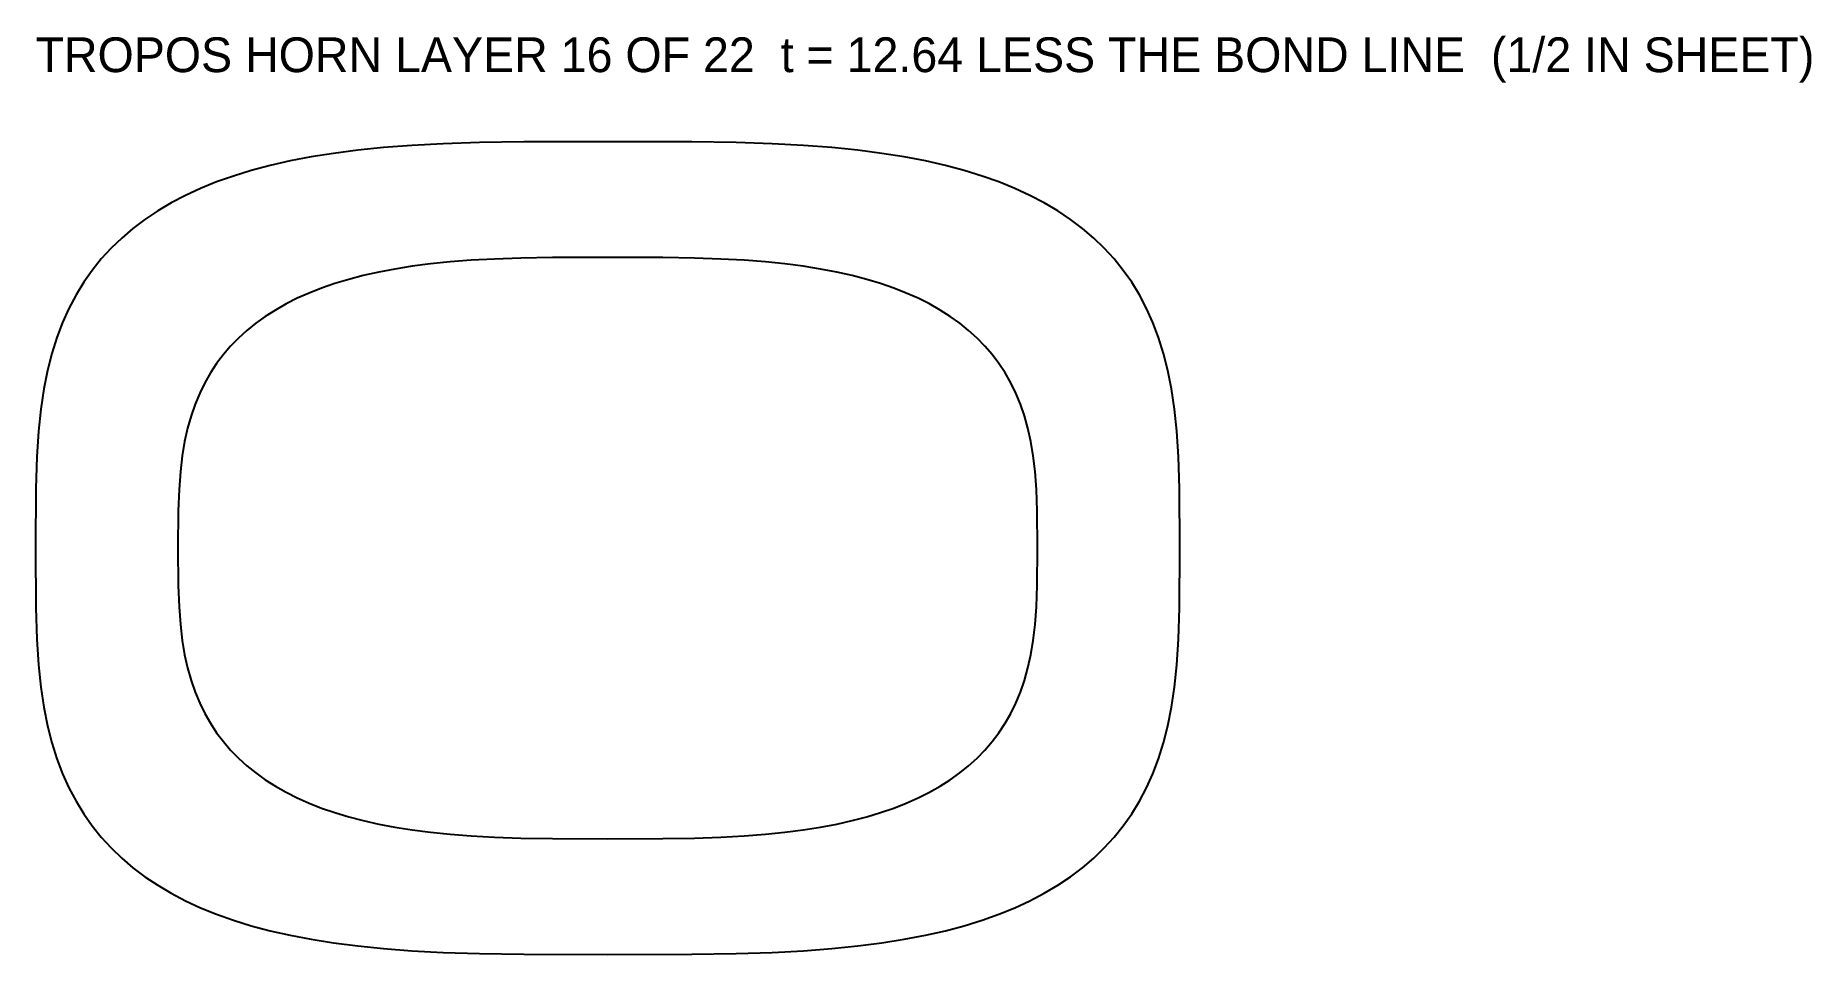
# Model space of a CAD drawing. Header units: millimetres. Extents: x -99 to 207, y -70 to 88.
import ezdxf

# ---------------------------------------------------------------- set-up
doc = ezdxf.new("R2010")
doc.units = ezdxf.units.MM
for name, color, linetype in [('INNER', 3, 'Continuous'), ('OUTER', 1, 'Continuous'), ('TEXT', 7, 'Continuous')]:
    doc.layers.add(name, color=color, linetype=linetype)

msp = doc.modelspace()

# ---------------------------------------------------------------- linework, layer by layer
at = {"layer": 'INNER'}
msp.add_lwpolyline([(59.02, 39.95), (57.28, 41.06), (55.44, 42.1), (53.5, 43.08), (51.45, 43.99), (49.3, 44.84), (47.03, 45.62), (44.64, 46.35), (42.12, 47), (39.47, 47.6), (36.66, 48.13), (33.7, 48.6), (30.54, 49.01), (27.17, 49.35), (23.51, 49.63), (19.5, 49.85), (14.97, 50.01), (9.51, 50.1), (0, 50.13), (-9.51, 50.1), (-14.97, 50.01), (-19.5, 49.85), (-23.51, 49.63), (-27.17, 49.35), (-30.54, 49.01), (-33.7, 48.6), (-36.66, 48.13), (-39.47, 47.6), (-42.12, 47), (-44.64, 46.35), (-47.03, 45.62), (-49.3, 44.84), (-51.45, 43.99), (-53.5, 43.08), (-55.44, 42.1), (-57.28, 41.06), (-59.02, 39.95), (-60.66, 38.77), (-62.2, 37.53), (-63.64, 36.21), (-64.99, 34.83), (-66.24, 33.37), (-67.4, 31.83), (-68.47, 30.21), (-69.44, 28.51), (-70.32, 26.71), (-71.11, 24.82), (-71.8, 22.81), (-72.4, 20.67), (-72.91, 18.39), (-73.33, 15.92), (-73.65, 13.2), (-73.88, 10.13), (-74.02, 6.44), (-74.07, 0), (-74.02, -6.44), (-73.88, -10.13), (-73.65, -13.2), (-73.33, -15.92), (-72.91, -18.39), (-72.4, -20.67), (-71.8, -22.81), (-71.11, -24.82), (-70.32, -26.71), (-69.44, -28.51), (-68.47, -30.21), (-67.4, -31.83), (-66.24, -33.37), (-64.99, -34.83), (-63.64, -36.21), (-62.2, -37.53), (-60.66, -38.77), (-59.02, -39.95), (-57.28, -41.06), (-55.44, -42.1), (-53.5, -43.08), (-51.45, -43.99), (-49.3, -44.84), (-47.03, -45.62), (-44.64, -46.35), (-42.12, -47), (-39.47, -47.6), (-36.66, -48.13), (-33.7, -48.6), (-30.54, -49.01), (-27.17, -49.35), (-23.51, -49.63), (-19.5, -49.85), (-14.97, -50.01), (-9.51, -50.1), (0, -50.13), (9.51, -50.1), (14.97, -50.01), (19.5, -49.85), (23.51, -49.63), (27.17, -49.35), (30.54, -49.01), (33.7, -48.6), (36.66, -48.13), (39.47, -47.6), (42.12, -47), (44.64, -46.35), (47.03, -45.62), (49.3, -44.84), (51.45, -43.99), (53.5, -43.08), (55.44, -42.1), (57.28, -41.06), (59.02, -39.95), (60.66, -38.77), (62.2, -37.53), (63.64, -36.21), (64.99, -34.83), (66.24, -33.37), (67.4, -31.83), (68.47, -30.21), (69.44, -28.51), (70.32, -26.71), (71.11, -24.82), (71.8, -22.81), (72.4, -20.67), (72.91, -18.39), (73.33, -15.92), (73.65, -13.2), (73.88, -10.13), (74.02, -6.44), (74.07, 0), (74.02, 6.44), (73.88, 10.13), (73.65, 13.2), (73.33, 15.92), (72.91, 18.39), (72.4, 20.67), (71.8, 22.81), (71.11, 24.82), (70.32, 26.71), (69.44, 28.51), (68.47, 30.21), (67.4, 31.83), (66.24, 33.37), (64.99, 34.83), (63.64, 36.21), (62.2, 37.53), (60.66, 38.77)], close=True, dxfattribs=at)
at = {"layer": 'OUTER'}
msp.add_lwpolyline([(79.75, 56.68), (77.55, 58.15), (75.22, 59.53), (72.76, 60.82), (70.15, 62.02), (67.4, 63.14), (64.5, 64.17), (61.43, 65.12), (58.18, 65.98), (54.75, 66.76), (51.11, 67.46), (47.24, 68.08), (43.09, 68.61), (38.62, 69.06), (33.74, 69.43), (28.33, 69.71), (22.12, 69.92), (14.48, 70.04), (0, 70.08), (-14.48, 70.04), (-22.12, 69.92), (-28.33, 69.71), (-33.74, 69.43), (-38.62, 69.06), (-43.09, 68.61), (-47.24, 68.08), (-51.11, 67.46), (-54.75, 66.76), (-58.18, 65.98), (-61.43, 65.12), (-64.5, 64.17), (-67.4, 63.14), (-70.15, 62.02), (-72.76, 60.82), (-75.22, 59.53), (-77.55, 58.15), (-79.75, 56.68), (-81.81, 55.12), (-83.76, 53.46), (-85.57, 51.71), (-87.27, 49.86), (-88.84, 47.9), (-90.29, 45.84), (-91.63, 43.66), (-92.84, 41.35), (-93.94, 38.91), (-94.92, 36.33), (-95.79, 33.57), (-96.54, 30.62), (-97.17, 27.45), (-97.69, 23.98), (-98.09, 20.14), (-98.38, 15.72), (-98.55, 10.29), (-98.61, 0), (-98.55, -10.29), (-98.38, -15.72), (-98.09, -20.14), (-97.69, -23.98), (-97.17, -27.45), (-96.54, -30.62), (-95.79, -33.57), (-94.92, -36.33), (-93.94, -38.91), (-92.84, -41.35), (-91.63, -43.66), (-90.29, -45.84), (-88.84, -47.9), (-87.27, -49.86), (-85.57, -51.71), (-83.76, -53.46), (-81.81, -55.12), (-79.75, -56.68), (-77.55, -58.15), (-75.22, -59.53), (-72.76, -60.82), (-70.15, -62.02), (-67.4, -63.14), (-64.5, -64.17), (-61.43, -65.12), (-58.18, -65.98), (-54.75, -66.76), (-51.11, -67.46), (-47.24, -68.08), (-43.09, -68.61), (-38.62, -69.06), (-33.74, -69.43), (-28.33, -69.71), (-22.12, -69.92), (-14.48, -70.04), (0, -70.08), (14.48, -70.04), (22.12, -69.92), (28.33, -69.71), (33.74, -69.43), (38.62, -69.06), (43.09, -68.61), (47.24, -68.08), (51.11, -67.46), (54.75, -66.76), (58.18, -65.98), (61.43, -65.12), (64.5, -64.17), (67.4, -63.14), (70.15, -62.02), (72.76, -60.82), (75.22, -59.53), (77.55, -58.15), (79.75, -56.68), (81.81, -55.12), (83.76, -53.46), (85.57, -51.71), (87.27, -49.86), (88.84, -47.9), (90.29, -45.84), (91.63, -43.66), (92.84, -41.35), (93.94, -38.91), (94.92, -36.33), (95.79, -33.57), (96.54, -30.62), (97.17, -27.45), (97.69, -23.98), (98.09, -20.14), (98.38, -15.72), (98.55, -10.29), (98.61, 0), (98.55, 10.29), (98.38, 15.72), (98.09, 20.14), (97.69, 23.98), (97.17, 27.45), (96.54, 30.62), (95.79, 33.57), (94.92, 36.33), (93.94, 38.91), (92.84, 41.35), (91.63, 43.66), (90.29, 45.84), (88.84, 47.9), (87.27, 49.86), (85.57, 51.71), (83.76, 53.46), (81.81, 55.12)], close=True, dxfattribs=at)

# ---------------------------------------------------------------- texts
at = {"layer": 'TEXT'}
msp.add_text('TROPOS HORN LAYER 16 OF 22  t = 12.64 LESS THE BOND LINE  (1/2 IN SHEET)', height=6, dxfattribs=at).set_placement((-98.61, 82.08))

doc.saveas('drawing.dxf')
